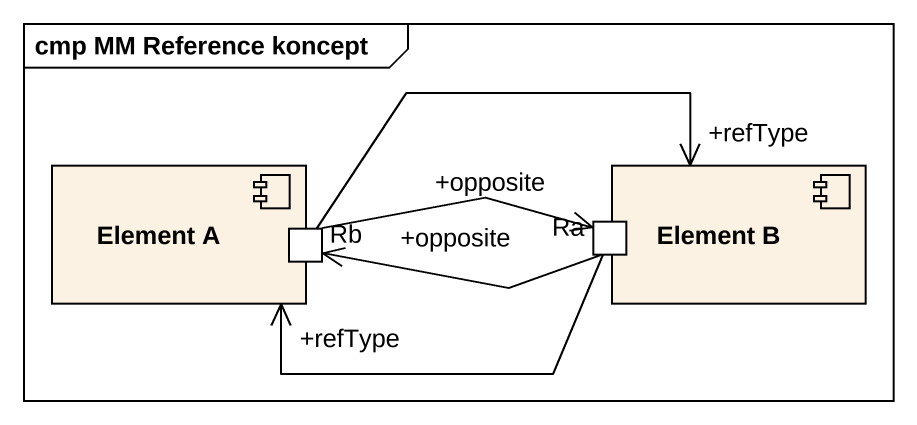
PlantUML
@startuml
mainframe cmp MM Reference koncept
component "Element A" as Element_A {
  port Rb
}
component "Element B" as Element_B {
  port Ra
}
Rb -right-> "+opposite" Ra
Rb -right-> "+refType" Element_B
Ra -left-> "+refType" Element_A
Ra -left-> "+opposite" Rb
@enduml
